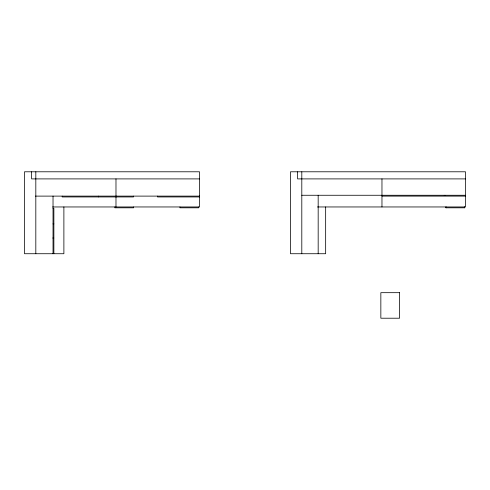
<?xml version="1.0" encoding="UTF-8"?>
<svg xmlns="http://www.w3.org/2000/svg" width="490" height="490" viewBox="0 0 490 490"><rect width="100%" height="100%" fill="white"/><g stroke="black" fill="none" stroke-linecap="round" stroke-linejoin="round"><path stroke-width="0.73" d="M199.516 178.899L31.611 178.899L31.611 171.788M465.5 178.899L297.595 178.899L297.595 171.788M301.803 195.265L465.5 195.265M444.228 195.351L445.073 195.351M35.409 196.11L199.516 196.11M381.967 196.11L465.5 196.11M115.983 196.949L62.199 196.949L62.199 196.11M52.54 206.958L199.516 206.958L199.516 171.788L24.5 171.788L24.5 253.728L63.884 253.728L63.884 206.958M317.422 206.958L465.5 206.958L465.5 171.788L290.484 171.788L290.484 253.728L325.654 253.728L325.654 206.958M53.03 208.36L53.869 208.36L53.869 237.877L53.03 237.877M53.03 223.893L53.869 223.893M53.03 238.158L53.869 238.158L53.869 253.636L53.03 253.636M464.661 206.958L464.661 207.803L445.949 207.803L445.949 206.958M464.563 206.958L464.563 207.803M446.041 206.958L446.041 207.803M381.967 178.899L381.967 195.265M381.967 195.62L381.967 206.958M318.175 195.265L318.175 253.728M301.803 171.788L301.803 253.728M199.424 196.11L199.424 196.949L157.517 196.949L157.517 196.11M198.677 206.958L198.677 207.803L179.965 207.803L179.965 206.958M133.568 206.958L133.568 207.803L114.862 207.803L114.862 206.958M133.476 196.11L133.476 196.949L116.124 196.949L116.124 196.11M115.983 178.899L115.983 206.958M98.398 196.11L98.398 196.949M53.03 196.11L53.03 253.728M35.819 171.788L35.819 253.728M399.552 292.677L380.846 292.677L380.846 318.212L399.552 318.212L399.552 292.677"/></g></svg>
